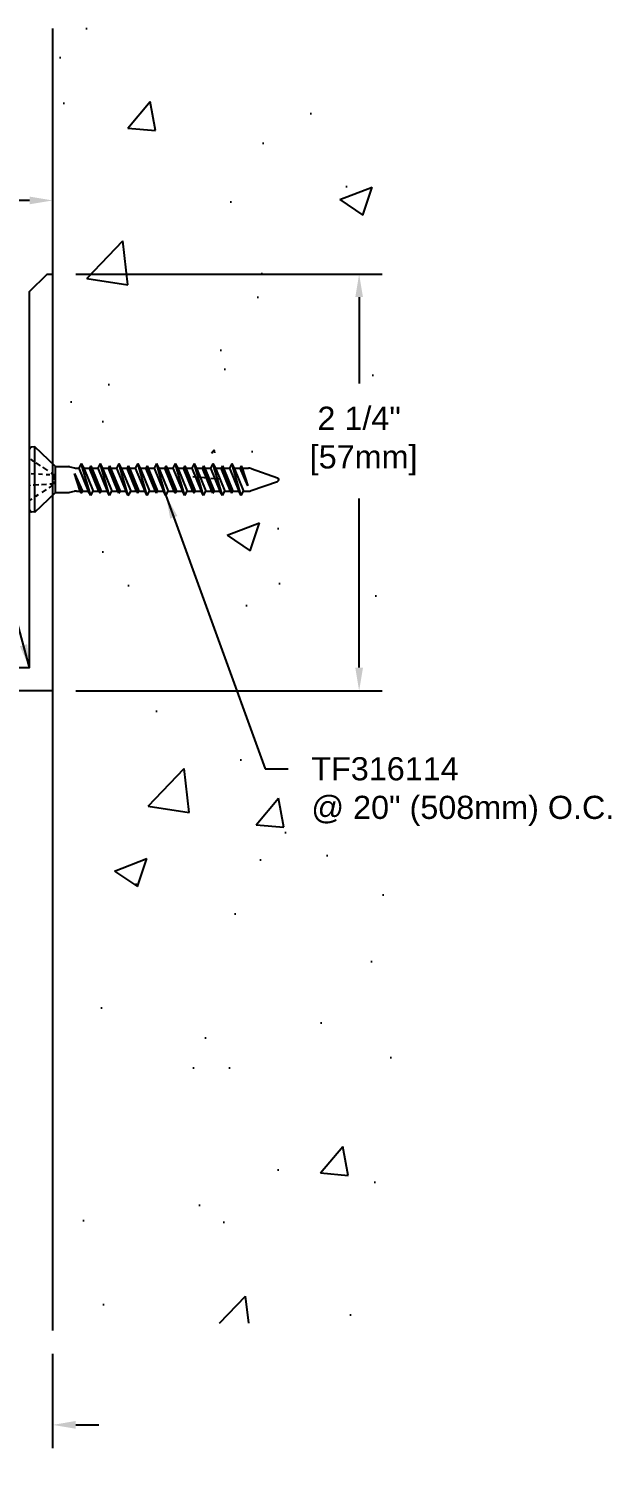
# Model space of a CAD drawing. Header units: inches. Extents: x 0.83 to 9.84, y 1.43 to 9.16.
# Drawn here: x 6.7 to 9.84, y 1.43 to 9.16 of the extents above; entities that cross this region are included whole.
import ezdxf

# ---------------------------------------------------------------- set-up
doc = ezdxf.new("R2010")
doc.units = ezdxf.units.IN
doc.header["$MEASUREMENT"] = 0
for name, color, linetype in [('Anchors', 4, 'Continuous'), ('Conditions', 1, 'Continuous'), ('Dimensions', 3, 'Continuous'), ('Text', 2, 'Continuous')]:
    doc.layers.add(name, color=color, linetype=linetype)
doc.styles.add('ARIAL', font='arial.ttf')
doc.dimstyles.new('Arial', dxfattribs={"dimtxt": 0.125, "dimasz": 0.125, "dimexe": 0.125, "dimexo": 0.125, "dimgap": 0.125, "dimtad": 0, "dimtih": 1, "dimtoh": 1, "dimdec": 4, "dimzin": 0, "dimdsep": 46, "dimlunit": 4, "dimtxsty": 'ARIAL', "dimcen": 0.09, "dimadec": 0, "dimazin": 0, "dimtfac": 1, "dimtdec": 4, "dimtofl": 0, "dimtmove": 0, "dimatfit": 3, "dimfxl": 0, "dimfrac": 2, "dimtolj": 1, "dimtzin": 0, "dimarcsym": 0})

# ---------------------------------------------------------------- blocks, each defined once
blk = doc.blocks.new('TF-316114')
for p, q in [((-0.1634, 0), (0.1634, 0)), ((-0.1042, -0.0127), (-0.1125, 0)), ((-0.1762, -0.0285), (-0.1747, -0.0103)), ((-0.1762, -0.0285), (0.1762, -0.0285)), ((-0.1762, -0.0285), (-0.0698, -0.141)), ((-0.0815, -0.0472), (-0.0915, -0.0321)), ((-0.0533, -0.0902), (-0.0691, -0.0662)), ((-0.0308, -0.0055), (-0.0311, -0.0002)), ((-0.0297, -0.0263), (-0.0301, -0.0195)), ((-0.0284, -0.051), (-0.0294, -0.0323)), ((-0.0263, -0.091), (-0.0277, -0.065)), ((0.0274, -0.0703), (0.0286, -0.0479)), ((0.0297, -0.0255), (0.0306, -0.0085)), ((0.0662, -0.0707), (0.0485, -0.0976)), ((0.0698, -0.141), (0.1762, -0.0285)), ((0.0898, -0.0346), (0.0746, -0.0579)), ((0.1095, -0.0045), (0.0979, -0.0223)), ((0.1762, -0.0285), (0.1747, -0.0103)), ((-0.0698, -0.141), (0.0698, -0.141)), ((-0.0698, -0.141), (-0.0698, -0.2081)), ((-0.0307, -0.1248), (-0.0441, -0.1044)), ((-0.0245, -0.1261), (-0.0253, -0.1097)), ((-0.024, -0.135), (-0.0107, -0.135)), ((-0.0018, -0.135), (0.0183, -0.135)), ((0.0373, -0.1147), (0.024, -0.135)), ((0.024, -0.135), (0.0245, -0.1246)), ((0.0253, -0.1104), (0.0264, -0.0896)), ((0.0698, -0.141), (0.0698, -0.2081)), ((-0.0687, -0.2177), (-0.0633, -0.2437)), ((0.0687, -0.2177), (0.0633, -0.2437)), ((-0.0863, -0.3304), (0.0862, -0.2796)), ((-0.0737, -0.2796), (0.0321, -0.2431)), ((-0.0737, -0.2796), (-0.0623, -0.2734)), ((-0.0737, -0.2796), (-0.0623, -0.2858)), ((-0.0623, -0.2734), (0.0321, -0.2431)), ((0.0321, -0.2431), (-0.0623, -0.2858)), ((-0.0623, -0.2533), (-0.0623, -0.2734)), ((0.0622, -0.2667), (-0.0623, -0.3175)), ((-0.0623, -0.2858), (-0.0623, -0.3175)), ((0.0622, -0.2925), (-0.0623, -0.3433)), ((0.0622, -0.2925), (0.0622, -0.3242)), ((0.0622, -0.2533), (0.0622, -0.2667)), ((0.0862, -0.2796), (0.0622, -0.2667)), ((0.0862, -0.2796), (0.0622, -0.2925)), ((-0.0863, -0.3304), (-0.0623, -0.3175)), ((-0.0863, -0.3304), (-0.0623, -0.3433)), ((-0.0863, -0.4319), (0.0862, -0.3812)), ((-0.0737, -0.3812), (0.0737, -0.3304)), ((-0.0737, -0.3812), (-0.0623, -0.375)), ((-0.0737, -0.3812), (-0.0623, -0.3873)), ((-0.0623, -0.375), (0.0622, -0.3242)), ((0.0622, -0.3365), (-0.0623, -0.3873)), ((-0.0623, -0.3433), (-0.0623, -0.375)), ((0.0622, -0.3682), (-0.0623, -0.419)), ((0.0737, -0.3304), (0.0622, -0.3242)), ((0.0737, -0.3304), (0.0622, -0.3365)), ((0.0622, -0.3365), (0.0622, -0.3682)), ((0.0862, -0.3812), (0.0622, -0.3682)), ((0.0862, -0.3812), (0.0622, -0.3941)), ((-0.0863, -0.4319), (-0.0623, -0.419)), ((-0.0863, -0.4319), (-0.0623, -0.4449)), ((-0.0737, -0.4827), (0.0737, -0.4319)), ((-0.0623, -0.3873), (-0.0623, -0.419)), ((0.0622, -0.3941), (-0.0623, -0.4449)), ((-0.0623, -0.4766), (0.0622, -0.4258)), ((0.0622, -0.4381), (-0.0623, -0.4889)), ((-0.0623, -0.4449), (-0.0623, -0.4766)), ((0.0622, -0.3941), (0.0622, -0.4258)), ((0.0737, -0.4319), (0.0622, -0.4258)), ((0.0737, -0.4319), (0.0622, -0.4381)), ((0.0622, -0.4381), (0.0622, -0.4698)), ((-0.0863, -0.5335), (0.0862, -0.4827)), ((-0.0863, -0.5335), (-0.0623, -0.5206)), ((-0.0863, -0.5335), (-0.0623, -0.5464)), ((-0.0737, -0.4827), (-0.0623, -0.4766)), ((-0.0737, -0.4827), (-0.0623, -0.4889)), ((-0.0737, -0.5843), (0.0737, -0.5335)), ((0.0622, -0.4698), (-0.0623, -0.5206)), ((-0.0623, -0.4889), (-0.0623, -0.5206)), ((0.0622, -0.4956), (-0.0623, -0.5464)), ((-0.0623, -0.5781), (0.0622, -0.5273)), ((0.0622, -0.5397), (-0.0623, -0.5904)), ((0.0862, -0.4827), (0.0622, -0.4698)), ((0.0862, -0.4827), (0.0622, -0.4956)), ((0.0622, -0.4956), (0.0622, -0.5273)), ((0.0737, -0.5335), (0.0622, -0.5273)), ((0.0737, -0.5335), (0.0622, -0.5397)), ((0.0622, -0.5397), (0.0622, -0.5714)), ((-0.0863, -0.6351), (0.0862, -0.5843)), ((-0.0737, -0.5843), (-0.0623, -0.5781)), ((-0.0737, -0.5843), (-0.0623, -0.5904)), ((-0.0623, -0.5464), (-0.0623, -0.5781)), ((0.0622, -0.5714), (-0.0623, -0.6221)), ((-0.0623, -0.5904), (-0.0623, -0.6221)), ((0.0622, -0.5972), (-0.0623, -0.648)), ((0.0862, -0.5843), (0.0622, -0.5714)), ((0.0862, -0.5843), (0.0622, -0.5972)), ((0.0622, -0.5972), (0.0622, -0.6289)), ((-0.0863, -0.6351), (-0.0623, -0.6221)), ((-0.0863, -0.6351), (-0.0623, -0.648)), ((-0.0863, -0.7366), (0.0862, -0.6858)), ((-0.0737, -0.6858), (0.0737, -0.6351)), ((-0.0737, -0.6858), (-0.0623, -0.6797)), ((-0.0737, -0.6858), (-0.0623, -0.692)), ((-0.0623, -0.6797), (0.0622, -0.6289)), ((0.0622, -0.6412), (-0.0623, -0.692)), ((-0.0623, -0.648), (-0.0623, -0.6797)), ((0.0622, -0.6729), (-0.0623, -0.7237)), ((-0.0623, -0.692), (-0.0623, -0.7237)), ((0.0737, -0.6351), (0.0622, -0.6289)), ((0.0737, -0.6351), (0.0622, -0.6412)), ((0.0622, -0.6412), (0.0622, -0.6729)), ((0.0862, -0.6858), (0.0622, -0.6729)), ((0.0862, -0.6858), (0.0622, -0.6988)), ((-0.0863, -0.7366), (-0.0623, -0.7237)), ((-0.0863, -0.7366), (-0.0623, -0.7495)), ((-0.0737, -0.7874), (0.0737, -0.7366)), ((0.0622, -0.6988), (-0.0623, -0.7495)), ((-0.0623, -0.7812), (0.0622, -0.7305)), ((0.0622, -0.7428), (-0.0623, -0.7936)), ((-0.0623, -0.7495), (-0.0623, -0.7812)), ((0.0622, -0.6988), (0.0622, -0.7305)), ((0.0737, -0.7366), (0.0622, -0.7305)), ((0.0737, -0.7366), (0.0622, -0.7428)), ((0.0622, -0.7428), (0.0622, -0.7745)), ((-0.0863, -0.8382), (0.0862, -0.7874)), ((-0.0863, -0.8382), (-0.0623, -0.8253)), ((-0.0863, -0.8382), (-0.0623, -0.8511)), ((-0.0737, -0.7874), (-0.0623, -0.7812)), ((-0.0737, -0.7874), (-0.0623, -0.7936)), ((-0.0737, -0.889), (0.0737, -0.8382)), ((0.0622, -0.7745), (-0.0623, -0.8253)), ((-0.0623, -0.7936), (-0.0623, -0.8253)), ((0.0622, -0.8003), (-0.0623, -0.8511)), ((-0.0623, -0.8828), (0.0622, -0.832)), ((0.0622, -0.8444), (-0.0623, -0.8951)), ((0.0862, -0.7874), (0.0622, -0.7745)), ((0.0862, -0.7874), (0.0622, -0.8003)), ((0.0622, -0.8003), (0.0622, -0.832)), ((0.0737, -0.8382), (0.0622, -0.832)), ((0.0737, -0.8382), (0.0622, -0.8444)), ((0.0622, -0.8444), (0.0622, -0.876)), ((-0.0863, -0.9397), (0.0862, -0.889)), ((-0.0863, -0.9397), (-0.0623, -0.9268)), ((-0.0737, -0.889), (-0.0623, -0.8828)), ((-0.0737, -0.889), (-0.0623, -0.8951)), ((-0.0623, -0.8511), (-0.0623, -0.8828)), ((0.0622, -0.876), (-0.0623, -0.9268)), ((-0.0623, -0.8951), (-0.0623, -0.9268)), ((0.0622, -0.9019), (-0.0623, -0.9527)), ((0.0862, -0.889), (0.0622, -0.876)), ((0.0862, -0.889), (0.0622, -0.9019)), ((0.0622, -0.9019), (0.0622, -0.9336)), ((-0.0863, -0.9397), (-0.0623, -0.9527)), ((-0.0863, -1.0413), (0.0862, -0.9905)), ((-0.0737, -0.9905), (0.0737, -0.9397)), ((-0.0737, -0.9905), (-0.0623, -0.9844)), ((-0.0737, -0.9905), (-0.0623, -0.9967)), ((-0.0623, -0.9844), (0.0622, -0.9336)), ((0.0622, -0.9459), (-0.0623, -0.9967)), ((-0.0623, -0.9527), (-0.0623, -0.9844)), ((0.0622, -0.9776), (-0.0623, -1.0284)), ((-0.0623, -0.9967), (-0.0623, -1.0284)), ((0.0622, -1.0035), (-0.0623, -1.0542)), ((0.0737, -0.9397), (0.0622, -0.9336)), ((0.0737, -0.9397), (0.0622, -0.9459)), ((0.0622, -0.9459), (0.0622, -0.9776)), ((0.0862, -0.9905), (0.0622, -0.9776)), ((0.0862, -0.9905), (0.0622, -1.0035)), ((0.0622, -1.0035), (0.0622, -1.0351)), ((-0.0863, -1.0413), (-0.0623, -1.0284)), ((-0.0863, -1.0413), (-0.0623, -1.0542)), ((-0.0737, -1.0921), (0.0737, -1.0413)), ((-0.0623, -1.0859), (0.0622, -1.0351)), ((0.0622, -1.0475), (-0.0623, -1.0983)), ((-0.0623, -1.0542), (-0.0623, -1.0859)), ((0.0622, -1.0792), (-0.0623, -1.13)), ((0.0737, -1.0413), (0.0622, -1.0351)), ((0.0737, -1.0413), (0.0622, -1.0475)), ((0.0622, -1.0475), (0.0622, -1.0792)), ((0.0862, -1.0921), (0.0622, -1.0792)), ((-0.0863, -1.1429), (0.0862, -1.0921)), ((-0.0863, -1.1429), (-0.0623, -1.13)), ((-0.0863, -1.1429), (-0.0623, -1.1558)), ((-0.0737, -1.0921), (-0.0623, -1.0859)), ((-0.0737, -1.0921), (-0.0623, -1.0983)), ((-0.0623, -1.0983), (-0.0623, -1.13)), ((0.0622, -1.105), (-0.0623, -1.1558)), ((-0.0623, -1.1558), (-0.0623, -1.1817)), ((-0.0335, -1.1798), (0.0622, -1.1367)), ((-0.0335, -1.1798), (0.0737, -1.1429)), ((0.0622, -1.149), (-0.0335, -1.1798)), ((0.0862, -1.0921), (0.0622, -1.105)), ((0.0622, -1.105), (0.0622, -1.1367)), ((0.0737, -1.1429), (0.0622, -1.1367)), ((0.0737, -1.1429), (0.0622, -1.149)), ((0.0622, -1.149), (0.0622, -1.1817)), ((-0.0596, -1.197), (-0.0096, -1.3398)), ((0.0596, -1.197), (0.0096, -1.3398))]:
    blk.add_line(p, q)
for centre, radius, start, end in [((-0.1634, -0.0113), 0.0112, 90, 175), ((0.1634, -0.0113), 0.0112, 5, 90), ((-0.0233, -0.2081), 0.0465, 180, 191.9357), ((0.0233, -0.2081), 0.0465, 348.0643, 0), ((-0.1088, -0.2533), 0.0465, 0, 11.9357), ((0.1087, -0.2533), 0.0465, 168.0643, 180), ((-0.0158, -1.1817), 0.0465, 180, 199.30575), ((0.0158, -1.1817), 0.0465, 340.69425, 0), ((0, -1.3354), 0.0106, 204.10008, 335.89992)]:
    blk.add_arc(centre, radius, start, end)
blk = doc.blocks.new('TF316114')
blk.add_blockref('TF-316114', (0, 0))
blk = doc.blocks.new('*D5')
at = {"layer": 'Defpoints', "color": 0}
for p in [(6.8271, 9.1568), (5.0771, 8.2291), (5.0771, 5.6402)]:
    blk.add_point(p, dxfattribs=at)
at = {"layer": 'Dimensions', "color": 0, "lineweight": -2}
for p, q in [((6.8271, 9.0318), (6.8271, 8.1041)), ((5.0771, 5.7652), (5.0771, 8.3541)), ((5.2021, 8.2291), (5.4998, 8.2291)), ((6.7021, 8.2291), (6.4059, 8.2291))]:
    blk.add_line(p, q, dxfattribs=at)
at = {"layer": 'Dimensions', "color": 0}
for points in [[(5.2021, 8.25), (5.2021, 8.2083), (5.0771, 8.2291)], [(6.7021, 8.25), (6.7021, 8.2083), (6.8271, 8.2291)]]:
    blk.add_solid(points, dxfattribs=at)
at = {"layer": 'Dimensions', "color": 0, "insert": (5.9528, 8.2291), "char_height": 0.125, "attachment_point": 5, "style": 'ARIAL'}
blk.add_mtext('\\A1;1 3/4"\\P [44mm]', dxfattribs=at)
blk = doc.blocks.new('*D9')
at = {"layer": 'Defpoints', "color": 0}
for p in [(5.8271, 2.1265), (6.8271, 2.1265), (6.8271, 1.6177)]:
    blk.add_point(p, dxfattribs=at)
at = {"layer": 'Dimensions', "color": 0, "lineweight": -2}
for p, q in [((5.8271, 2.0015), (5.8271, 1.4927)), ((6.8271, 2.0015), (6.8271, 1.4927)), ((5.7021, 1.6177), (5.5771, 1.6177)), ((6.9521, 1.6177), (7.0771, 1.6177))]:
    blk.add_line(p, q, dxfattribs=at)
at = {"layer": 'Dimensions', "color": 0}
for points in [[(5.7021, 1.6386), (5.7021, 1.5969), (5.8271, 1.6177)], [(6.9521, 1.6386), (6.9521, 1.5969), (6.8271, 1.6177)]]:
    blk.add_solid(points, dxfattribs=at)
at = {"layer": 'Dimensions', "color": 0, "insert": (6.3271, 1.6177), "char_height": 0.125, "attachment_point": 5, "style": 'ARIAL'}
blk.add_mtext('\\A1;1"\\P [25mm]', dxfattribs=at)
blk = doc.blocks.new('*D11')
at = {"layer": 'Defpoints', "color": 0}
for p in [(6.8271, 7.8318), (6.8271, 5.5818), (8.4821, 5.5818)]:
    blk.add_point(p, dxfattribs=at)
at = {"layer": 'Dimensions', "color": 0, "lineweight": -2}
for p, q in [((6.9521, 7.8318), (8.6071, 7.8318)), ((8.4821, 7.7068), (8.4821, 7.24)), ((8.4821, 5.7068), (8.4821, 6.6198)), ((6.9521, 5.5818), (8.6071, 5.5818))]:
    blk.add_line(p, q, dxfattribs=at)
at = {"layer": 'Dimensions', "color": 0}
for points in [[(8.4613, 7.7068), (8.5029, 7.7068), (8.4821, 7.8318)], [(8.4613, 5.7068), (8.5029, 5.7068), (8.4821, 5.5818)]]:
    blk.add_solid(points, dxfattribs=at)
at = {"layer": 'Dimensions', "color": 0, "insert": (8.4821, 6.9299), "char_height": 0.125, "attachment_point": 5, "style": 'ARIAL'}
blk.add_mtext('\\A1;2 1/4"\\P [57mm]', dxfattribs=at)
blk = doc.blocks.new('RDA108')
blk.add_lwpolyline([(1.625, 2.155), (1.72, 2.25), (1.75, 2.25), (1.75, 0), (0, 0), (0, 0.03), (0.095, 0.125), (1.625, 0.125)], close=True)

msp = doc.modelspace()

# ---------------------------------------------------------------- hatches: boundary and pattern name
at = {"layer": 'Conditions'}
h = msp.add_hatch(dxfattribs=at)
h.set_pattern_fill('AR-CONC', color=256, scale=0.25, style=0)
h.paths.add_polyline_path([(8.65397, 9.15684), (6.82706, 9.15684), (6.82706, 6.87176), (6.84501, 6.87176), (6.87574, 6.86527, 0.0521265), (6.88536, 6.86426), (6.89873, 6.86426), (6.91165, 6.88826), (6.92458, 6.86426), (6.95627, 6.86426), (6.96243, 6.87571), (6.9686, 6.86426), (7.00029, 6.86426), (7.01321, 6.88826), (7.02614, 6.86426), (7.05783, 6.86426), (7.064, 6.87571), (7.07016, 6.86426), (7.10185, 6.86426), (7.11478, 6.88826), (7.1277, 6.86426), (7.15939, 6.86426), (7.16556, 6.87571), (7.17172, 6.86426), (7.20341, 6.86426), (7.21634, 6.88826), (7.22926, 6.86426), (7.26096, 6.86426), (7.26712, 6.87571), (7.27328, 6.86426), (7.30498, 6.86426), (7.3179, 6.88826), (7.33083, 6.86426), (7.36252, 6.86426), (7.36868, 6.87571), (7.37485, 6.86426), (7.40654, 6.86426), (7.41946, 6.88826), (7.43239, 6.86426), (7.46408, 6.86426), (7.47025, 6.87571), (7.47641, 6.86426), (7.5081, 6.86426), (7.52103, 6.88826), (7.53395, 6.86426), (7.56564, 6.86426), (7.57181, 6.87571), (7.57797, 6.86426), (7.60966, 6.86426), (7.62259, 6.88826), (7.63551, 6.86426), (7.66721, 6.86426), (7.67337, 6.87571), (7.67953, 6.86426), (7.71123, 6.86426), (7.72415, 6.88826), (7.73708, 6.86426), (7.76877, 6.86426), (7.77493, 6.87571), (7.7811, 6.86426), (7.82163, 6.86426), (7.97014, 6.81224, -0.7741233), (7.97014, 6.79179), (7.82163, 6.73976), (7.78786, 6.73976), (7.77493, 6.71576), (7.76201, 6.73976), (7.73032, 6.73976), (7.72415, 6.72832), (7.71799, 6.73976), (7.6863, 6.73976), (7.67337, 6.71576), (7.66045, 6.73976), (7.62875, 6.73976), (7.62259, 6.72832), (7.61643, 6.73976), (7.58473, 6.73976), (7.57181, 6.71576), (7.55888, 6.73976), (7.52719, 6.73976), (7.52103, 6.72832), (7.51486, 6.73976), (7.48317, 6.73976), (7.47025, 6.71576), (7.45732, 6.73976), (7.42563, 6.73976), (7.41946, 6.72832), (7.4133, 6.73976), (7.38161, 6.73976), (7.36868, 6.71576), (7.35576, 6.73976), (7.32407, 6.73976), (7.3179, 6.72832), (7.31174, 6.73976), (7.28005, 6.73976), (7.26712, 6.71576), (7.2542, 6.73976), (7.2225, 6.73976), (7.21634, 6.72832), (7.21018, 6.73976), (7.17848, 6.73976), (7.16556, 6.71576), (7.15263, 6.73976), (7.12094, 6.73976), (7.11478, 6.72832), (7.10861, 6.73976), (7.07692, 6.73976), (7.064, 6.71576), (7.05107, 6.73976), (7.01938, 6.73976), (7.01321, 6.72832), (7.00705, 6.73976), (6.97536, 6.73976), (6.96243, 6.71576), (6.94951, 6.73976), (6.91782, 6.73976), (6.91165, 6.72832), (6.90549, 6.73976), (6.88536, 6.73976, 0.0521265), (6.87574, 6.73876), (6.84501, 6.73226), (6.82706, 6.73226), (6.82706, 2.16609), (8.65397, 2.16609)])
h.paths.add_polyline_path([(7.97181, 6.81165), (7.97014, 6.81224, -0.0418628)], flags=16)
h.paths.add_polyline_path([(7.528, 7.44751), (8.1675, 7.44751), (8.1675, 7.25737), (7.528, 7.25737)], flags=24)

# ---------------------------------------------------------------- linework, layer by layer
msp.add_line((6.82706, 9.15684), (6.82706, 2.12647), dxfattribs=at)

# ---------------------------------------------------------------- block references
msp.add_blockref('RDA108', (5.07706, 5.5818))
at = {"layer": 'Anchors', "rotation": 90}
msp.add_blockref('TF316114', (6.70206, 6.7218), dxfattribs=at)

# ---------------------------------------------------------------- texts
at = {"layer": 'Text', "insert": (8.22381, 5.22287), "char_height": 0.125, "attachment_point": 1, "style": 'ARIAL'}
msp.add_mtext('\\A1;TF316114\\P@ 20" (508mm) O.C.', dxfattribs=at)

# ---------------------------------------------------------------- dimensions: what is measured, and where the dimension line sits
at = {"layer": 'Dimensions'}
for base, p1, p2, picture, middle in [((5.07706, 8.22914), (6.82706, 9.15684), (5.07706, 5.64022), '*D5', (5.95284, 8.22914)), ((6.82706, 1.61773), (5.82706, 2.12647), (6.82706, 2.12647), '*D9', (6.32706, 1.61773))]:
    dim = msp.add_linear_dim(base=base, p1=p1, p2=p2, dimstyle='Arial', override={"dimpost": '\\X'}, dxfattribs=at)
    dim.commit()
    dim.dimension.update_dxf_attribs({"geometry": picture, "text_midpoint": middle, "dimtype": 160})
dim = msp.add_linear_dim(base=(8.4821, 5.5818), p1=(6.82706, 7.8318), p2=(6.82706, 5.5818), angle=90, dimstyle='Arial', override={"dimpost": '\\X'}, dxfattribs=at)
dim.commit()
dim.dimension.update_dxf_attribs({"geometry": '*D11', "text_midpoint": (8.4821, 6.92991), "dimtype": 160})

# ---------------------------------------------------------------- leaders
at = {"layer": 'Text', "annotation_type": 0, "has_hookline": 1, "hookline_direction": 1, "text_width": 0.63864}
msp.add_leader([(6.70206, 5.7068), (6.42019, 6.74672), (6.29519, 6.74672)], dimstyle='Arial', override={"dimgap": 0.125, "dimtad": 0}, dxfattribs=at)
at = {"layer": 'Text', "annotation_type": 0, "has_hookline": 1, "hookline_direction": 0, "text_width": 1.61195}
msp.add_leader([(7.43868, 6.63555), (7.97381, 5.16037), (8.09881, 5.16037)], dimstyle='Arial', dxfattribs=at)

doc.saveas('drawing.dxf')
